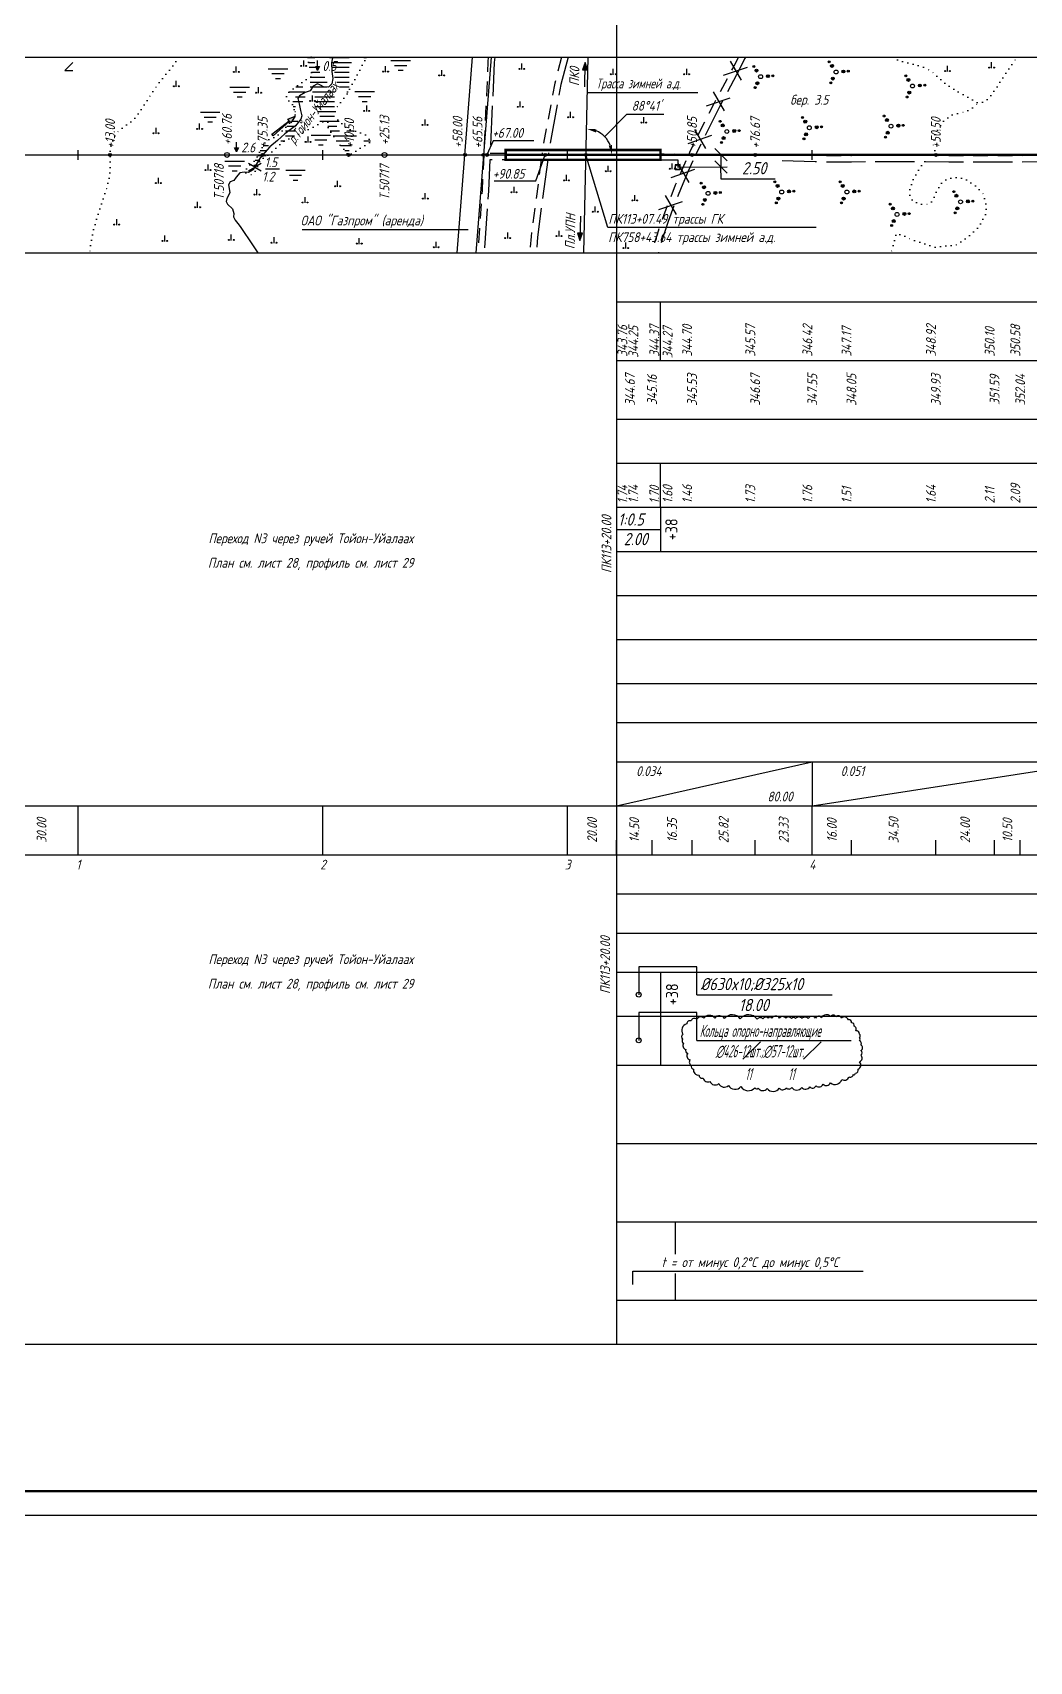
# Model space of a CAD drawing. Extents: x 0 to 1709, y -39 to 624.
# Drawn here: x 663.1 to 866.8, y 0 to 332.8 of the extents above; entities that cross this region are included whole.
import ezdxf
from ezdxf import colors
from ezdxf.entities.mleader import LeaderData, LeaderLine
from ezdxf.enums import TextEntityAlignment as Align
from ezdxf.math import Vec2, Vec3

# ---------------------------------------------------------------- set-up
doc = ezdxf.new("R2010")
doc.units = 0
for name, pattern in [('IZ_HIDDEN', [3, 2, -1]), ('ИИDash_30_20', [5, 3, -2]), ('ИИDash_80_20', [10, 8, -2]), ('ИИDot', [1, 0, -1])]:
    doc.linetypes.add(name, pattern=pattern)
for name, color, linetype in [('Изм 2', 6, 'Continuous'), ('Изм.5', 6, 'Continuous'), ('Отметки красные', 7, 'Continuous'), ('Подвал', 7, 'Continuous'), ('ТХ-Л', 140, 'Continuous')]:
    doc.layers.add(name, color=color, linetype=linetype)
for name, color, linetype, lineweight in [('ИИ_КОНТУР_025', 7, 'ИИDot', 25), ('ИИ_ОФОРМЛЕНИЕ_025', 7, 'Continuous', 25), ('ИИ_ПРОФИЛЬ_025', 7, 'Continuous', 25)]:
    doc.layers.add(name, color=color, linetype=linetype, lineweight=lineweight)
doc.styles.add('VNIPISIMPLEXCUR', font='simplex.shx', dxfattribs={"width": 0.8, "oblique": 15})
doc.linetypes.add('ИИ05485', pattern='A,19.47,-0.53,[37,3dservice.shx,S=1.5,R=0,X=0,Y=0],-0.53,19.47', length=40)
doc.dimstyles.new('ИИ-1000-м-dm$0', dxfattribs={"dimtxt": 2.5, "dimasz": 2.5, "dimexe": 1.25, "dimexo": 0, "dimgap": 1, "dimtad": 1, "dimtoh": 1, "dimzin": 1, "dimdsep": 46, "dimtxsty": 'VNIPISIMPLEXCUR', "dimblk": 'OBLIQUE', "dimcen": 2.5, "dimaunit": 1, "dimazin": 0, "dimtfac": 1, "dimtmove": 1, "dimatfit": 2, "dimfxl": 1, "dimarcsym": 0})
doc.dimstyles.new('ИИ-1000-м-dm$2', dxfattribs={"dimtxt": 2.5, "dimasz": 2.5, "dimexe": 1.25, "dimexo": 0, "dimgap": 1, "dimtad": 2, "dimtoh": 1, "dimzin": 1, "dimdsep": 46, "dimtxsty": 'VNIPISIMPLEXCUR', "dimcen": 2.5, "dimaunit": 1, "dimazin": 0, "dimtfac": 1, "dimtmove": 1, "dimatfit": 2, "dimfxl": 1, "dimarcsym": 0})
pattern_1 = [(0, (0, 0), (0, 698.5), [508, -190.5]), (90, (0, 0), (-698.5, 4e-14), [508, -190.5])]

# ---------------------------------------------------------------- blocks, each defined once
blk = doc.blocks.new('ИИ05407')
at = {"linetype": 'Continuous', "lineweight": 25}
h = blk.add_hatch(color=0, dxfattribs=at)
edge = h.paths.add_edge_path()
edge.add_arc((-0.5, 0.1), 0.1, 0, 360)
h = blk.add_hatch(color=0, dxfattribs=at)
edge = h.paths.add_edge_path()
edge.add_arc((0.5, 0.1), 0.1, 0, 360)
at = {"color": 0, "linetype": 'Continuous', "lineweight": 25}
blk.add_lwpolyline([(0, 0), (0, 1.2)], dxfattribs=at)
for centre in [(-0.5, 0.1), (0.5, 0.1)]:
    blk.add_circle(centre, 0.1, dxfattribs=at)
blk = doc.blocks.new('ИИ053952')
at = {"linetype": 'Continuous', "lineweight": 25}
h = blk.add_hatch(color=0, dxfattribs=at)
edge = h.paths.add_edge_path()
edge.add_arc((-1.31, 2.13), 0.2, 0, 360)
h = blk.add_hatch(color=0, dxfattribs=at)
edge = h.paths.add_edge_path()
edge.add_arc((-0.79, 1.28), 0.3, 0, 360)
h = blk.add_hatch(color=0, dxfattribs=at)
edge = h.paths.add_edge_path()
edge.add_arc((1.5, 0.04), 0.3, 0, 360)
h = blk.add_hatch(color=0, dxfattribs=at)
edge = h.paths.add_edge_path()
edge.add_arc((2.5, 0.07), 0.2, 0, 360)
h = blk.add_hatch(color=0, dxfattribs=at)
edge = h.paths.add_edge_path()
edge.add_arc((-1.19, -2.2), 0.2, 0, 360)
h = blk.add_hatch(color=0, dxfattribs=at)
edge = h.paths.add_edge_path()
edge.add_arc((-0.71, -1.32), 0.3, 0, 360)
at = {"color": 0, "linetype": 'Continuous', "lineweight": 25}
for centre, radius in [((-1.31, 2.13), 0.2), ((-0.79, 1.28), 0.3), ((0, 0), 0.4), ((1.5, 0.04), 0.3), ((2.5, 0.07), 0.2), ((-1.19, -2.2), 0.2), ((-0.71, -1.32), 0.3)]:
    blk.add_circle(centre, radius, dxfattribs=at)
blk = doc.blocks.new('ИИ05382')
at = {"color": 0, "linetype": 'Continuous', "lineweight": 25}
blk.add_lwpolyline([(1.6, 1.6), (0, 0), (1.6, 0)], dxfattribs=at)
blk = doc.blocks.new('ИИ0523811')
at = {"linetype": 'Continuous', "lineweight": 25}
blk.add_hatch(color=0, dxfattribs=at).paths.add_polyline_path([(6, -0.25), (1.5, -0.0625), (1.5, -0.5), (0, 0), (1.5, 0.5), (1.5, 0.0625), (6, 0.25)])
at = {"color": 0, "linetype": 'Continuous', "lineweight": 25}
blk.add_lwpolyline([(6, -0.25), (1.5, -0.0625), (1.5, -0.5), (0, 0), (1.5, 0.5), (1.5, 0.0625), (6, 0.25)], close=True, dxfattribs=at)
blk = doc.blocks.new('ИИ15009')
at = {"linetype": 'Continuous', "lineweight": 25}
blk.add_hatch(color=0, dxfattribs=at).paths.add_polyline_path([(0, 0), (1.5, -0.5), (1.5, 0.5)])
at = {"color": 0, "linetype": 'Continuous', "lineweight": 25}
blk.add_lwpolyline([(0, 0), (1.5, -0.5), (1.5, 0.5)], close=True, dxfattribs=at)
blk.add_lwpolyline([(5, 0), (0, 0)], dxfattribs=at)
blk = doc.blocks.new('ИИ052382')
at = {"color": 0, "linetype": 'Continuous', "lineweight": 25}
blk.add_lwpolyline([(1.3, 0.75), (0, 0), (1.3, -0.75)], dxfattribs=at)
at = {"color": 0, "linetype": 'Continuous', "style": 'VNIPISIMPLEXCUR', "oblique": 15, "width": 0.8}
for tag, p in [('WIDTH', (2, 0.7)), ('DEPTH', (2, -2.7))]:
    blk.add_attdef(tag, p, '', height=2, dxfattribs=at)
blk = doc.blocks.new('ИИ05468')
at = {"color": 0, "linetype": 'Continuous', "lineweight": 25}
for points in [[(-2, 1), (2, 1)], [(-1.25, 0), (1.25, 0)], [(-0.5, -1), (0.5, -1)]]:
    blk.add_lwpolyline(points, dxfattribs=at)
blk = doc.blocks.new('ИИ05466')
at = {"linetype": 'Continuous', "lineweight": 25}
blk.add_hatch(color=0, dxfattribs=at).paths.add_polyline_path([(0, 0), (-0.4, 0.8), (0.4, 0.8)])
at = {"color": 0, "linetype": 'Continuous', "lineweight": 25}
for points in [[(0, 0), (-0.4, 0.8), (0.4, 0.8), (0, 0)], [(0, 0), (0, 2)]]:
    blk.add_lwpolyline(points, dxfattribs=at)
at = {"color": 0, "linetype": 'Continuous', "style": 'VNIPISIMPLEXCUR', "oblique": 15, "width": 0.8}
blk.add_attdef('DEPTH', (1, 0), '', height=2, dxfattribs=at)
blk = doc.blocks.new('ИИ15002')
at = {"linetype": 'Continuous', "lineweight": 25}
h = blk.add_hatch(color=0, dxfattribs=at)
edge = h.paths.add_edge_path()
edge.add_arc((0, 0), 0.3, 0, 360)
at = {"color": 0, "linetype": 'Continuous', "lineweight": 25}
blk.add_circle((0, 0), 0.3, dxfattribs=at)
at = {"color": 0, "linetype": 'Continuous', "style": 'VNIPISIMPLEXCUR', "oblique": 15, "width": 0.8}
blk.add_attdef('STATIONING', (1, 1.3), '', height=2, rotation=90, dxfattribs=at)
at = {"color": 7, "linetype": 'Continuous', "style": 'VNIPISIMPLEXCUR', "oblique": 15, "width": 0.8}
blk.add_attdef('HEIGHT', text='', height=2, dxfattribs=at).set_placement((0, -1.3), align=Align.TOP_CENTER)
blk = doc.blocks.new('ИИ150022')
at = {"linetype": 'Continuous', "lineweight": 25}
h = blk.add_hatch(color=0, dxfattribs=at)
edge = h.paths.add_edge_path()
edge.add_arc((0, 0), 0.3, 0, 360)
at = {"color": 0, "linetype": 'Continuous', "lineweight": 25}
blk.add_circle((0, 0), 0.3, dxfattribs=at)
at = {"color": 0, "linetype": 'Continuous', "style": 'VNIPISIMPLEXCUR', "oblique": 15, "width": 0.8}
for tag, p in [('STATIONING1', (1, 4.7)), ('STATIONING2', (1, 1.3))]:
    blk.add_attdef(tag, p, '', height=2, dxfattribs=at)
at = {"color": 7, "linetype": 'Continuous', "style": 'VNIPISIMPLEXCUR', "oblique": 15, "width": 0.8}
blk.add_attdef('HEIGHT', text='', height=2, dxfattribs=at).set_placement((0, -1.3), align=Align.TOP_CENTER)
blk = doc.blocks.new('ИИ03А2Х4')
at = {"color": 0, "linetype": 'Continuous', "lineweight": 25}
blk.add_lwpolyline([(0, 0), (0, 594), (1682, 594), (1682, 0)], close=True, dxfattribs=at)
at = {"color": 0, "linetype": 'Continuous', "lineweight": 50}
blk.add_lwpolyline([(20, 5), (20, 589), (1677, 589), (1677, 5)], close=True, dxfattribs=at)
at = {"color": 0, "linetype": 'Continuous', "style": 'VNIPISIMPLEXCUR', "oblique": 15, "width": 0.8, "flags": 8}
blk.add_attdef('FORMAT', text='', height=2.5, dxfattribs=at).set_placement((1677, 1.25), align=Align.RIGHT)
blk = doc.blocks.new('*D28')
at = {"layer": 'Defpoints', "color": 0, "transparency": 16777216}
for p in [(776.65, 327.81), (778.93, 312.4), (122.44, 307.81), (1072.44, 307.81), (775.73, 287.81)]:
    blk.add_point(p, dxfattribs=at)
at = {"layer": 'ИИ_ПРОФИЛЬ_025', "color": 0, "lineweight": -2, "transparency": 16777216}
for p, q in [((780.01, 311.54), (784.53, 316.17)), ((784.53, 316.17), (792.1, 316.17))]:
    blk.add_line(p, q, dxfattribs=at)
blk.add_arc((776.19, 307.81), 5.34, 21.5746, 67.1139, dxfattribs=at)
at = {"layer": 'ИИ_ПРОФИЛЬ_025', "color": 0, "transparency": 16777216}
for points in [[(778.2, 312.41), (778.34, 313.06), (776.31, 313.15)], [(781.48, 309.84), (780.83, 309.71), (781.53, 307.81)]]:
    blk.add_solid(points, dxfattribs=at)
at = {"layer": 'ИИ_ПРОФИЛЬ_025', "color": 0, "transparency": 16777216, "insert": (788.56, 317.86), "char_height": 2, "attachment_point": 5, "style": 'VNIPISIMPLEXCUR'}
blk.add_mtext("88°41'", dxfattribs=at)
blk = doc.blocks.new('_Oblique')
at = {"color": 0, "linetype": 'ByBlock', "lineweight": -2}
blk.add_line((-0.5, -0.5), (0.5, 0.5), dxfattribs=at)
blk = doc.blocks.new('*D41')
at = {"layer": 'Defpoints', "color": 0, "transparency": 16777216}
for p in [(790.44, 307.81), (794.94, 305.32), (803.78, 305.35)]:
    blk.add_point(p, dxfattribs=at)
at = {"layer": 'ТХ-Л', "color": 0, "lineweight": -2, "transparency": 16777216}
for p, q in [((790.44, 307.81), (805.02, 307.85)), ((803.77, 307.85), (803.78, 305.35)), ((794.94, 305.32), (805.03, 305.35)), ((803.79, 302.85), (803.78, 305.35)), ((814.83, 302.85), (803.79, 302.85))]:
    blk.add_line(p, q, dxfattribs=at)
at = {"layer": 'ТХ-Л', "color": 0, "lineweight": -2, "transparency": 16777216, "xscale": 2.5, "yscale": 2.5, "zscale": 2.5}
for p, rotation in [((803.77, 307.85), 90.15922456629451), ((803.78, 305.35), 270.1592245662945)]:
    blk.add_blockref('_Oblique', p, dxfattribs=dict(at, rotation=rotation))
at = {"layer": 'ТХ-Л', "color": 0, "transparency": 16777216, "insert": (810.56, 305.1), "char_height": 2.5, "attachment_point": 5, "style": 'VNIPISIMPLEXCUR'}
blk.add_mtext('2.50', dxfattribs=at)

msp = doc.modelspace()

# ---------------------------------------------------------------- hatches: boundary and pattern name
h = msp.add_hatch()
h.set_pattern_fill('ИИ_БОЛОТО', color=256, pattern_type=2)
h.set_pattern_definition([(0, (-112.21, -78.301), (0, 17), [5, -1.5, 2, -2.5, 2, -4]), (0, (-111.71, -77.301), (0, 17), [4, -1.5, 2.5, -2, 2.5, -4.5]), (0, (-111.21, -76.301), (0, 17), [4, -1.5, 2, -3, 2, -4.5]), (0, (-111.21, -75.301), (0, 17), [4, -1.5, 2, -2.5, 2, -5]), (0, (-111.71, -74.301), (0, 17), [4, -1.5, 1.5, -3.5, 2, -4.5]), (0, (-112.21, -73.301), (0, 17), [4, -1.5, 1.5, -4, 2, -4]), (0, (-112.21, -72.301), (0, 17), [4, -2, 1.5, -5, 2, -2.5]), (0, (-112.21, -71.301), (0, 17), [4, -2.5, 1.5, -5, 2, -2]), (0, (-112.71, -70.301), (0, 17), [4.5, -2.5, 2, -2.5, 4, -1.5]), (0, (-113.21, -69.301), (0, 17), [3.5, -2.5, 2, -2.5, 5, -1.5]), (0, (-113.21, -68.301), (0, 17), [3.5, -2, 2.5, -2.5, 4.5, -2]), (0, (-113.71, -67.301), (0, 17), [3.5, -2, 3, -2.5, 4.5, -1.5]), (0, (-113.71, -66.301), (0, 17), [2.5, -3, 3, -3, 3.5, -2]), (0, (-113.71, -65.301), (0, 17), [2, -3, 3.5, -3, 2.5, -3]), (0, (-113.71, -64.301), (0, 17), [1.5, -3.5, 4, -3, 2, -3]), (0, (-113.71, -63.301), (0, 17), [1.5, -3, 4, -3, 2, -3.5]), (0, (-113.71, -62.301), (0, 17), [2, -3, 5, -2.5, 2, -2.5])])
h.paths.add_polyline_path([(719.1285, 327.81), (720.3257, 323.9877), (718.3923, 322.8463), (715.1737, 320.4253), (714.877, 319.4215), (716.2007, 318.2055), (716.6383, 316.9227), (716.8477, 315.6159), (715.3097, 313.9474), (712.8929, 311.5325), (710.8824, 310.7407), (709.766, 308.9731), (708.6884, 306.81), (707.0772, 305.4374), (706.4162, 304.279), (707.7974, 303.7947), (708.869, 304.7618), (709.537, 306.7187), (711.2704, 307.81), (714.1577, 310.4609), (716.4044, 311.6005), (720.5521, 313.569), (722.4532, 314.536), (723.4256, 314.5414), (723.4208, 313.5341), (724.8721, 311.1504), (727.6951, 307.7139), (732.3029, 310.5621), (731.0135, 312.0001), (727.3073, 313.2151), (724.5126, 315.8875), (725.4259, 317.6791), (727.3618, 320.3041), (729.3323, 323.931), (731.3754, 327.81)])
at = {"layer": 'ТХ-Л', "ltscale": 100}
h = msp.add_hatch(dxfattribs=at)
h.set_pattern_fill('ANGLE', color=256, scale=100)
h.set_pattern_definition(pattern_1)
h.paths.add_polyline_path([(787.4695, 136.2295, 1), (786.4695, 136.2295, 1)])
h = msp.add_hatch(dxfattribs=at)
h.set_pattern_fill('ANGLE', color=256, scale=100)
h.set_pattern_definition(pattern_1)
h.paths.add_polyline_path([(787.4695, 126.9002, 1), (786.4695, 126.9002, 1)])

# ---------------------------------------------------------------- linework, layer by layer
at = {"layer": 'Изм 2', "ltscale": 100}
for points in [[(808.2641, 123.0799), (811.8805, 126.6257)], [(820.6435, 123.0799), (824.2599, 126.6257)]]:
    msp.add_lwpolyline(points, dxfattribs=at)
at = {"layer": 'Изм.5', "ltscale": 100}
msp.add_lwpolyline([(811.1902, 131.2024, 0.52056705), (807.7235, 131.2678, 0.52056705), (804.5185, 131.3332, 0.52056705), (802.4909, 131.464, 0.52056705), (800.267, 131.3986, 0.52056705), (798.828, 131.2024, 0.52056705), (797.6507, 130.8755, 0.52056705), (796.8003, 130.287, 0.52056705), (796.0155, 128.1292, 0.52056705), (795.95, 127.1484, 0.52056705), (796.1463, 126.2983, 0.52056705), (796.6041, 125.0559, 0.52056705), (796.9966, 124.2713, 0.52056705), (797.4544, 122.8981, 0.52056705), (797.7815, 121.7865, 0.52056705), (798.1739, 121.0018, 0.52056705), (799.2859, 119.8248, 0.52056705), (800.1362, 119.1709, 0.52056705), (801.5097, 118.517, 0.52056705), (803.3412, 118.0593, 0.52056705), (805.3034, 117.667, 0.52056705), (807.8543, 117.4708, 0.52056705), (810.6669, 117.2093, 0.52056705), (811.3864, 117.1439, 0.52056705), (813.2178, 117.0785, 0.52056705), (815.7033, 117.1439, 0.52056705), (817.1423, 117.2093, 0.52056705), (818.2542, 117.2747, 0.52056705), (820.2819, 117.2747, 0.52056705), (821.9171, 117.4054, 0.52056705), (823.2253, 117.6016, 0.52056705), (824.6643, 117.9286, 0.52056705), (826.1686, 118.1901, 0.52056705), (828.4579, 118.9094, 0.52056705), (829.8969, 119.4325, 0.52056705), (830.8126, 119.8902, 0.52056705), (831.2705, 120.2172, 0.52056705), (831.7938, 121.0018, 0.52056705), (832.1208, 122.5058, 0.52056705), (832.3824, 123.8789, 0.52056705), (832.3824, 124.7944, 0.52056705), (832.3824, 125.9714, 0.52056705), (832.0554, 126.8214, 0.52056705), (832.0554, 127.4753, 0.52056705), (832.0554, 128.1946, 0.52056705), (831.3359, 128.8485, 0.52056705), (831.0089, 129.7639, 0.52056705), (830.4856, 130.4832, 0.52056705), (829.8315, 131.0717, 0.52056705), (828.3925, 131.464, 0.52056705), (827.2806, 131.7256, 0.52056705), (826.1686, 131.7909, 0.52056705), (824.3372, 131.5294, 0.52056705), (823.0945, 131.464, 0.52056705), (821.5901, 131.3332, 0.52056705), (820.3473, 131.3332, 0.52056705), (819.0391, 131.3332, 0.52056705), (818.1888, 131.3332, 0.52056705), (817.0115, 131.3986, 0.52056705), (815.7687, 131.464, 0.52056705), (814.1989, 131.464, 0.52056705), (813.414, 131.464, 0.52056705), (812.3675, 131.2678, 0.52056705)], format="xyb", close=True, dxfattribs=at)
at = {"layer": 'ИИ_КОНТУР_025', "linetype": 'ИИDot', "flags": 128}
msp.add_lwpolyline([(719.1285, 327.81), (720.3257, 323.9877), (718.3923, 322.8463), (715.1737, 320.4253), (714.877, 319.4215), (716.2007, 318.2055), (716.6383, 316.9227), (716.8477, 315.6159), (715.3097, 313.9474), (712.8929, 311.5325), (710.8824, 310.7407), (709.766, 308.9731), (708.6884, 306.81), (707.0772, 305.4374), (706.4162, 304.279), (707.7974, 303.7947), (708.869, 304.7618), (709.537, 306.7187), (711.2704, 307.81), (714.1577, 310.4609), (716.4044, 311.6005), (720.5521, 313.569), (722.4532, 314.536), (723.4256, 314.5414), (723.4208, 313.5341), (724.8721, 311.1504), (727.6951, 307.7139), (732.3029, 310.5621), (731.0135, 312.0001), (727.3073, 313.2151), (724.5126, 315.8875), (725.4259, 317.6791), (727.3618, 320.3041), (729.3323, 323.931), (731.3754, 327.81)], close=True, dxfattribs=at)
at = {"layer": 'ИИ_ПРОФИЛЬ_025', "flags": 128}
for points in [[(122.4412, 327.81), (1122.4412, 327.81)], [(724.4762, 327.81), (724.4017, 327.6687), (724.166, 326.6441), (724.2225, 324.8912), (724.4586, 323.4153), (724.2479, 322.3099), (723.5516, 321.6294), (722.5645, 321.7439), (721.9033, 322.0922), (721.32, 322.3319), (720.4135, 321.8296), (719.8451, 320.8789), (718.7827, 320.5939), (717.631, 319.8829), (717.312, 319.3414), (717.597, 318.279), (717.8749, 316.8824), (718.1196, 315.8075), (717.9439, 315.0892), (716.8463, 313.7753), (714.6728, 312.1377), (713.132, 310.7652), (711.5666, 309.4612), (709.5804, 307.2302), (708.608, 305.5125), (708.1914, 304.7859), (707.2305, 304.2446), (706.4161, 304.302), (705.4373, 304.1757), (704.6698, 303.296), (704.2268, 302.5834), (703.4721, 302.3052), (703.1517, 301.6969), (703.3864, 300.1542), (703.0492, 299.3858), (702.7844, 298.8833), (702.638, 298.2846), (702.9079, 297.7708), (703.9699, 296.7721), (704.2438, 295.8169), (704.1363, 295.164), (704.4702, 294.5151), (705.0561, 293.7672), (705.4986, 293.1962), (708.1689, 289.2217), (709.1163, 287.81)], [(775.7301, 287.81), (776.6459, 327.81)], [(776.4801, 320.567), (799.0559, 320.567)], [(765.5067, 310.6951), (757.2361, 310.6951), (755.9412, 307.81)], [(278.4412, 307.81), (759.7704, 307.81)], [(672.4412, 306.81), (672.4412, 308.81)], [(722.4412, 306.81), (722.4412, 308.81)], [(757.4055, 302.5135), (765.9255, 302.5135), (767.8662, 307.81)], [(772.4412, 306.81), (772.4412, 308.81)], [(823.205, 292.9523), (780.6453, 292.9523), (776.1886, 307.8361)], [(791.4412, 307.81), (1057.4412, 307.81)], [(822.4412, 306.81), (822.4412, 308.81)], [(710.7244, 304.9637), (713.5768, 304.9637)], [(718.1579, 292.5732), (752.1293, 292.5732)], [(122.4412, 287.821), (1122.4412, 287.821)], [(122.4412, 287.81), (1122.4412, 287.81)], [(782.4412, 277.81), (1122.4412, 277.81)], [(782.4412, 265.81), (1122.4412, 265.81)], [(782.4412, 253.81), (1122.4412, 253.81)], [(782.4412, 244.81), (1122.4412, 244.81)], [(782.4412, 235.81), (1122.4412, 235.81)], [(782.4412, 226.81), (1122.4412, 226.81)], [(782.4412, 217.81), (1122.4412, 217.81)], [(782.4412, 208.81), (1122.4412, 208.81)], [(782.4412, 199.81), (1122.4412, 199.81)], [(782.4412, 191.81), (1122.4412, 191.81)], [(782.4412, 183.81), (1122.4412, 183.81)], [(122.4412, 174.81), (1122.4412, 174.81)], [(672.4412, 164.81), (672.4412, 174.81)], [(722.4412, 164.81), (722.4412, 174.81)], [(772.4412, 164.81), (772.4412, 174.81)], [(822.4412, 164.81), (822.4412, 174.81)], [(782.4412, 164.81), (782.4412, 167.81)], [(789.6912, 164.81), (789.6912, 167.81)], [(797.8662, 164.81), (797.8662, 167.81)], [(810.7762, 164.81), (810.7762, 167.81)], [(830.4412, 164.81), (830.4412, 167.81)], [(847.6912, 164.81), (847.6912, 167.81)], [(859.6912, 164.81), (859.6912, 167.81)], [(864.9412, 164.81), (864.9412, 167.81)], [(122.4412, 164.81), (1122.4412, 164.81)], [(782.4412, 156.81), (1122.4412, 156.81)], [(782.4412, 148.81), (1122.4412, 148.81)], [(782.4412, 140.81), (1122.4412, 140.81)], [(782.4412, 131.81), (1122.4412, 131.81)], [(782.4412, 121.81), (782.4412, 64.81)], [(782.4412, 121.81), (1122.4412, 121.81)], [(782.4412, 105.81), (1122.4412, 105.81)], [(782.4412, 89.81), (1122.4412, 89.81)], [(794.3996, 89.81), (794.3996, 83.2378)], [(785.7597, 76.9907), (785.7597, 79.7608), (832.8681, 79.7608)], [(794.3996, 79.2378), (794.3996, 73.81)], [(782.4412, 73.81), (1122.4412, 73.81)], [(122.4412, 64.81), (1122.4412, 64.81)], [(122.4412, 34.81), (1122.4412, 34.81)]]:
    msp.add_lwpolyline(points, dxfattribs=at)
at = {"layer": 'ИИ_ПРОФИЛЬ_025', "linetype": 'ИИDot', "flags": 128}
for points in [[(692.9829, 327.81), (692.3064, 326.7802), (691.5261, 325.7261), (689.352, 323.0861), (688.2524, 321.6166), (687.0436, 319.7842), (684.9475, 316.5261), (684.3391, 315.7127), (683.7294, 315.0377), (683.1186, 314.501), (681.4272, 313.3123), (680.7346, 312.7511), (680.5238, 312.5469), (680.1184, 312.0186), (679.7348, 311.3305), (679.3728, 310.4826), (679.0458, 309.4967), (679.0083, 309.1899), (678.9931, 308.772), (678.9779, 308.3221), (678.9723, 307.844), (678.9627, 307.164), (678.9424, 306.3833), (678.9282, 305.5881), (678.9499, 305.0489), (678.9289, 304.4667), (678.8649, 303.8416), (678.7581, 303.1734), (678.6085, 302.4623), (678.1807, 300.9111), (675.9393, 293.9035), (675.5174, 292.3256), (675.1626, 290.6586), (674.8749, 288.9025), (674.7441, 287.81)], [(838.9211, 327.81), (839.1588, 327.6106), (839.7163, 327.2939), (840.3888, 327.0318), (844.8261, 325.8671), (845.305, 325.6903), (845.7712, 325.4785), (846.2247, 325.2317), (846.6655, 324.9499), (847.0935, 324.6331), (847.5089, 324.2812), (848.3269, 323.4901), (849.2708, 322.6823), (850.3661, 321.8756), (851.6127, 321.0698), (855.6235, 318.7781), (856.038, 318.5741), (856.4525, 318.4881), (856.9036, 318.5151), (857.3913, 318.6551), (857.6489, 318.7675), (857.9357, 318.9516), (858.2718, 319.2508), (858.6573, 319.665), (859.0922, 320.1942), (860.1101, 321.5979), (862.5422, 325.3451), (863.5647, 326.8067), (864.3636, 327.81)], [(847.7918, 307.6556), (847.1993, 309.863), (847.4961, 312.0583), (849.4184, 314.9459), (851.1434, 316.0446), (853.1728, 316.5242), (854.7959, 317.103), (856.4525, 318.4881)], [(845.4206, 306.4905), (844.4781, 305.3209), (843.0891, 302.8527), (842.3409, 300.7579), (842.4168, 299.3846), (842.9579, 298.3885), (844.5608, 297.7218), (845.897, 297.7291), (846.9992, 298.304), (847.8536, 300.4317), (849.0923, 302.4458), (850.4398, 302.9804), (851.8163, 303.233), (853.6025, 302.9143), (856.0651, 301.3504), (857.3343, 299.8817), (857.8932, 298.0762), (857.9869, 295.8936), (856.3779, 293.0078), (853.8688, 290.774), (851.7996, 289.3752), (849.863, 289.2398), (847.5712, 288.936), (844.7093, 289.9103), (842.2645, 290.6649), (841.0496, 291.3938), (839.6242, 291.7652), (838.5621, 287.81)]]:
    msp.add_lwpolyline(points, dxfattribs=at)
at = {"layer": 'ИИ_ПРОФИЛЬ_025', "linetype": 'ИИ05485', "flags": 128}
for points in [[(749.8657, 287.81), (752.9887, 327.81)], [(756.7842, 327.81), (753.6578, 287.81)]]:
    msp.add_lwpolyline(points, dxfattribs=at)
at = {"layer": 'ИИ_ПРОФИЛЬ_025', "linetype": 'ИИDash_30_20', "flags": 128}
for points in [[(756.2326, 327.81), (756.1544, 326.8002), (754.9501, 300.5455), (754.073, 287.81)], [(771.1878, 327.81), (769.8076, 322.477), (767.4529, 309.8488), (767.2238, 308.12)], [(807.3274, 327.81), (806.3871, 325.9477), (802.3086, 318.2302), (798.8963, 311.4747), (797.3787, 308.3184), (797.2028, 307.9286)], [(767.0514, 306.8193), (764.9761, 291.1595), (764.7324, 287.81)], [(796.618, 306.6328), (795.8951, 305.0309), (794.4463, 301.6142), (793.0318, 298.0673), (791.7522, 294.6333), (790.7091, 291.5583), (790.2746, 290.1495), (789.8997, 288.8314), (789.6375, 287.81)], [(797.2028, 307.9286), (793.7721, 307.9538), (791.4412, 307.9754)], [(1033.2188, 307.0722), (1017.4458, 307.1247), (1005.548, 307.2996), (987.0782, 307.3386), (972.6839, 307.513), (952.8316, 307.5716), (942.7412, 307.6879), (927.5604, 307.5908), (916.4063, 306.4367), (909.9483, 306.4061), (901.0411, 306.8919), (891.5764, 307.6527), (884.2003, 307.7157), (874.6276, 307.8042), (864.2538, 307.636), (850.3248, 307.6362), (837.6924, 307.7329), (830.4786, 307.6499), (824.5422, 307.6511), (823.8861, 307.6706), (810.7739, 307.8355), (801.2462, 307.8989), (798.6287, 307.9181)]]:
    msp.add_lwpolyline(points, dxfattribs=at)
at = {"layer": 'ИИ_ПРОФИЛЬ_025', "linetype": 'ИИDash_80_20', "flags": 128}
for points in [[(757.5365, 327.81), (757.4521, 326.7202), (756.597, 308.08)], [(772.5306, 327.81), (771.0774, 322.1947), (768.7372, 309.6441), (768.5358, 308.125)], [(808.7628, 327.81), (808.6041, 327.4543), (807.5421, 325.351), (803.4636, 317.6334), (800.0624, 310.8999), (798.6287, 307.9181)], [(756.5374, 306.7797), (756.248, 300.471), (755.376, 287.81)], [(767.0514, 306.8193), (756.5374, 306.7797)], [(759.7704, 308.0919), (756.597, 308.08)], [(768.3635, 306.8243), (766.2699, 291.0268), (766.0358, 287.81)], [(798.0396, 306.6224), (797.0862, 304.5097), (795.6486, 301.1196), (794.2448, 297.5995), (792.9771, 294.1975), (791.946, 291.1579), (791.5211, 289.78), (791.1547, 288.4919), (790.9797, 287.81)], [(1033.2144, 305.7722), (1017.4341, 305.8247), (1005.5371, 305.9996), (987.0689, 306.0386), (972.6741, 306.213), (952.8222, 306.2716), (942.7379, 306.3878), (927.6316, 306.2912), (916.4764, 305.137), (909.9159, 305.1059), (900.9537, 305.5947), (891.5187, 306.3531), (884.1892, 306.4157), (874.6322, 306.5041), (864.2643, 306.336), (850.3198, 306.3362), (837.6949, 306.4329), (830.486, 306.3499), (824.5227, 306.3511), (823.0251, 306.3958), (816.2538, 306.5978)]]:
    msp.add_lwpolyline(points, dxfattribs=at)
at = {"layer": 'ИИ_ПРОФИЛЬ_025'}
for centre in [(702.8212, 307.81), (735.0062, 307.81)]:
    msp.add_circle(centre, 0.5, dxfattribs=at)
at = {"layer": 'Подвал'}
for p, q in [((791.4412, 235.81), (791.4412, 226.81)), ((782.4412, 183.81), (782.4412, 174.81)), ((782.4412, 174.81), (822.4412, 183.81)), ((822.4412, 183.81), (822.4412, 174.81)), ((822.4412, 183.81), (822.4412, 174.81)), ((822.4412, 174.81), (880.4612, 183.81))]:
    msp.add_line(p, q, dxfattribs=at)
at = {"layer": 'ТХ-Л'}
msp.add_line((791.4412, 235.81), (791.4412, 226.81), dxfattribs=at)
at = {"layer": 'ТХ-Л', "ltscale": 100}
for points in [[(782.4412, 337.81), (782.4412, 121.81)], [(805.6514, 326.9698), (807.8889, 323.0721)], [(809.1035, 325.6918), (804.245, 324.0305)], [(802.1612, 320.7093), (804.3987, 316.8117)], [(805.6133, 319.4314), (800.7548, 317.7701)], [(798.3802, 313.033), (800.6177, 309.1354)], [(801.8323, 311.7551), (796.9738, 310.0938)], [(798.393, 304.8126), (793.5345, 303.1513)], [(794.9409, 306.0905), (797.1784, 302.1928)], [(795.8472, 298.2416), (790.9887, 296.5803)], [(792.3951, 299.5195), (794.6326, 295.6218)], [(798.8605, 136.2295), (798.8605, 141.9191), (786.9695, 141.9191), (786.9695, 136.2295)], [(798.8605, 126.9002), (798.8605, 132.5898), (786.9695, 132.5898), (786.9695, 126.9002)]]:
    msp.add_lwpolyline(points, dxfattribs=at)
at = {"layer": 'ТХ-Л', "const_width": 0.5}
for points in [[(759.7704, 306.81), (759.7704, 308.81), (791.4412, 308.81), (791.4412, 306.81), (759.7704, 306.81)], [(791.4412, 307.81), (1057.4412, 307.81)]]:
    msp.add_lwpolyline(points, dxfattribs=at)
at = {"layer": 'ТХ-Л', "linetype": 'IZ_HIDDEN', "const_width": 0.5}
msp.add_lwpolyline([(759.7704, 307.8104), (791.2704, 307.81)], dxfattribs=at)
at = {"layer": 'ТХ-Л'}
for points in [[(790.437, 306.81), (794.9412, 306.8219)], [(794.9412, 306.8219), (794.9412, 305.3219)], [(795.4426, 304.8233), (795.4398, 305.8233), (794.4398, 305.8205), (794.4426, 304.8205), (795.4426, 304.8233)], [(791.4412, 265.81), (791.4412, 277.81)], [(791.4412, 235.81), (791.4412, 244.81)], [(782.4412, 231.3089), (791.4412, 231.3089)], [(791.4412, 140.81), (791.4412, 121.81)], [(798.8605, 136.2295), (826.4813, 136.2295)], [(798.8605, 126.9002), (830.3906, 126.9002)]]:
    msp.add_lwpolyline(points, dxfattribs=at)
msp.add_circle((794.9412, 305.3219), 0.5, dxfattribs=at)
at = {"layer": 'ТХ-Л', "ltscale": 100}
for centre in [(786.9695, 136.2295), (786.9695, 126.9002)]:
    msp.add_circle(centre, 0.5, dxfattribs=at)

# ---------------------------------------------------------------- block references
for p in [(738.3316, 326.0964), (713.2627, 324.4344), (705.402, 320.6682), (730.985, 319.744), (699.3834, 315.5479), (722.0049, 310.8632), (704.3985, 305.5699), (716.8342, 303.6667)]:
    msp.add_blockref('ИИ05468', p)
at = {"layer": 'ИИ_ОФОРМЛЕНИЕ_025'}
msp.add_blockref('ИИ03А2Х4', (27.4412, 29.81), dxfattribs=at)
at = {"layer": 'ИИ_ПРОФИЛЬ_025'}
for name, p, rotation in [('ИИ05382', (669.6975, 325.0836), 359.9999260363045), ('ИИ05407', (718.5107, 325.8966), 359.9999260363045), ('ИИ05407', (763.0749, 325.2847), 359.9999260363045), ('ИИ15009', (776.0393, 326.7036), 268.73323724), ('ИИ053952', (811.8808, 323.8033), 242.2202038140823), ('ИИ053952', (827.3065, 324.7609), 242.2202038140823), ('ИИ05407', (859.0867, 325.5552), 359.9999260363045), ('ИИ05407', (692.4618, 321.7428), 359.9999260363045), ('ИИ05407', (704.7261, 324.6809), 359.9999260363045), ('ИИ05407', (735.2292, 324.7518), 359.9999260363045), ('ИИ05407', (746.721, 323.9557), 359.9999260363045), ('ИИ05407', (781.7677, 324.188), 359.9999260363045), ('ИИ05407', (796.7686, 324.188), 359.9999260363045), ('ИИ053952', (842.9238, 321.8879), 242.2202038140823), ('ИИ05407', (850.0755, 324.8407), 359.9999260363045), ('ИИ05407', (709.2872, 320.4258), 359.9999260363045), ('ИИ05407', (720.3067, 318.7359), 359.9999260363045), ('ИИ05407', (731.3868, 316.7098), 359.9999260363045), ('ИИ05407', (762.7607, 317.537), 359.9999260363045), ('ИИ05407', (773.0554, 315.4141), 359.9999260363045), ('ИИ05407', (688.3253, 312.1475), 359.9999260363045), ('ИИ05407', (697.2256, 313.03), 359.9999260363045), ('ИИ0523811', (716.7363, 315.7194), 219.7537158985847), ('ИИ05407', (743.3075, 313.8338), 359.9999260363045), ('ИИ05407', (788.0185, 314.329), 359.9999260363045), ('ИИ053952', (804.9824, 312.5984), 242.2202038140823), ('ИИ053952', (821.8452, 313.3645), 242.2202038140823), ('ИИ053952', (838.5251, 313.6906), 242.2202038140823), ('ИИ05407', (719.4068, 310.3657), 359.9999260363045), ('ИИ05407', (688.8021, 301.9461), 359.9999260363045), ('ИИ05407', (698.9487, 304.6212), 359.9999260363045), ('ИИ052382', (708.4888, 305.3045), 359.9999260363045), ('ИИ05407', (772.2038, 302.5153), 359.9999260363045), ('ИИ05407', (780.7276, 304.3863), 359.9999260363045), ('ИИ05407', (793.8205, 304.874), 359.9999260363045), ('ИИ05407', (708.9459, 299.6178), 359.9999260363045), ('ИИ05407', (725.444, 301.3237), 359.9999260363045), ('ИИ05407', (743.3564, 298.8012), 359.9999260363045), ('ИИ05407', (761.494, 300.0735), 359.9999260363045), ('ИИ05407', (786.1776, 298.4145), 359.9999260363045), ('ИИ053952', (801.1499, 299.9569), 242.2202038140823), ('ИИ053952', (816.1924, 300.2442), 242.2202038140823), ('ИИ053952', (829.5102, 300.2442), 242.2202038140823), ('ИИ053952', (852.741, 298.2241), 242.2202038140823), ('ИИ05407', (696.8202, 297.0228), 359.9999260363045), ('ИИ05407', (718.7799, 297.9889), 359.9999260363045), ('ИИ05407', (778.0844, 296.1047), 359.9999260363045), ('ИИ053952', (839.7621, 295.6473), 242.2202038140823), ('ИИ05407', (680.2989, 293.4769), 359.9999260363045), ('ИИ15009', (774.9273, 290.3257), 88.73323724), ('ИИ05407', (690.1306, 290.1336), 359.9999260363045), ('ИИ05407', (703.7125, 290.3362), 359.9999260363045), ('ИИ05407', (712.4421, 289.7803), 359.9999260363045), ('ИИ05407', (729.8488, 289.6018), 359.9999260363045), ('ИИ05407', (745.5764, 288.8559), 359.9999260363045), ('ИИ05407', (760.2006, 290.7298), 359.9999260363045), ('ИИ05407', (770.6972, 291.1225), 359.9999260363045), ('ИИ05407', (784.3366, 288.6868), 359.9999260363045)]:
    msp.add_blockref(name, p, dxfattribs=dict(at, rotation=rotation))
ref = msp.add_blockref('ИИ05466', (721.3569, 325.0873), dxfattribs=dict(at, rotation=359.9999260363045))
ref.add_attrib('DEPTH', '0.5', (722.3255, 324.9765), dxfattribs={"layer": '0', "color": 0, "linetype": 'Continuous', "height": 2, "rotation": 359.999926, "style": 'VNIPISIMPLEXCUR', "oblique": 15, "width": 0.8})
for p, values in [((678.9412, 307.81), {'STATIONING': '+13.00'}), ((710.1162, 307.81), {'STATIONING': '+75.35'}), ((797.8662, 307.81), {'STATIONING': '+50.85'}), ((810.7762, 307.81), {'STATIONING': '+76.67'}), ((847.6912, 307.81), {'STATIONING': '+50.50'})]:
    msp.add_blockref('ИИ15002', p, dxfattribs=at).add_auto_attribs(values)
ref = msp.add_blockref('ИИ15002', (727.6912, 307.81), dxfattribs=at)
ref.add_attrib('STATIONING', '+10.50', (728.811, 309.2009), dxfattribs={"layer": '0', "color": 0, "linetype": 'Continuous', "height": 2, "rotation": 90, "style": 'VNIPISIMPLEXCUR', "oblique": 15, "width": 0.8})
ref = msp.add_blockref('ИИ15002', (751.4412, 307.81), dxfattribs=at)
ref.add_attrib('STATIONING', '+58.00', (750.9604, 309.1995), dxfattribs={"layer": '0', "color": 0, "linetype": 'Continuous', "height": 2, "rotation": 90, "style": 'VNIPISIMPLEXCUR', "oblique": 15, "width": 0.8})
ref = msp.add_blockref('ИИ15002', (755.2212, 307.81), dxfattribs=at)
ref.add_attrib('STATIONING', '+65.56', (755.0333, 309.1165), dxfattribs={"layer": '0', "color": 0, "linetype": 'Continuous', "height": 2, "rotation": 90, "style": 'VNIPISIMPLEXCUR', "oblique": 15, "width": 0.8})
ref = msp.add_blockref('ИИ15002', (755.9412, 307.81), dxfattribs=at)
ref.add_attrib('STATIONING', '+67.00', (757.0283, 311.3182), dxfattribs={"layer": '0', "color": 0, "linetype": 'Continuous', "height": 2, "style": 'VNIPISIMPLEXCUR', "oblique": 15, "width": 0.8})
ref = msp.add_blockref('ИИ05466', (704.7738, 308.4515), dxfattribs=dict(at, rotation=359.9999260363045))
ref.add_attrib('DEPTH', '2.6', (705.7424, 308.3407), dxfattribs={"layer": '0', "color": 0, "linetype": 'Continuous', "height": 2, "rotation": 359.999926, "style": 'VNIPISIMPLEXCUR', "oblique": 15, "width": 0.8})
ref = msp.add_blockref('ИИ052382', (708.4888, 305.3045), dxfattribs=dict(at, rotation=179.9999260363045))
ref.add_attrib('WIDTH', '1.5', (710.519, 305.313), dxfattribs={"layer": '0', "color": 0, "linetype": 'Continuous', "height": 2, "rotation": 359.999926, "style": 'VNIPISIMPLEXCUR', "oblique": 15, "width": 0.8})
ref.add_attrib('DEPTH', '1.2', (710.0142, 302.3723), dxfattribs={"layer": '0', "color": 0, "linetype": 'Continuous', "height": 2, "rotation": 359.999926, "style": 'VNIPISIMPLEXCUR', "oblique": 15, "width": 0.8})
ref = msp.add_blockref('ИИ15002', (767.8662, 307.81), dxfattribs=at)
ref.add_attrib('STATIONING', '+90.85', (757.1504, 302.9586), dxfattribs={"layer": '0', "color": 0, "linetype": 'Continuous', "height": 2, "style": 'VNIPISIMPLEXCUR', "oblique": 15, "width": 0.8})
ref = msp.add_blockref('ИИ150022', (776.1886, 307.8361, 172.205), dxfattribs=dict(at, rotation=359.99910887))
ref.add_attrib('STATIONING1', 'ПК113+07.49 трассы ГК ', (780.7729, 293.7481), dxfattribs={"layer": '0', "color": 0, "linetype": 'Continuous', "height": 2, "rotation": 359.999109, "style": 'VNIPISIMPLEXCUR', "oblique": 15, "width": 0.8})
ref.add_attrib('STATIONING2', 'ПК758+43.64 трассы зимней а.д.', (780.7298, 290.0065), dxfattribs={"layer": '0', "color": 0, "linetype": 'Continuous', "height": 2, "rotation": 359.999109, "style": 'VNIPISIMPLEXCUR', "oblique": 15, "width": 0.8})

# ---------------------------------------------------------------- texts
at = {"layer": 'Изм.5', "insert": (795.8032, 121.2656), "char_height": 2.5, "attachment_point": 1, "style": 'VNIPISIMPLEXCUR'}
msp.add_mtext_dynamic_manual_height_columns('\\pi12.916;{\\W0.5;11         11}', width=39.537645, gutter_width=12.5, heights=[0], dxfattribs=at)
at = {"layer": 'ИИ_ПРОФИЛЬ_025', "style": 'VNIPISIMPLEXCUR', "oblique": 15}
for s, rotation, width, p in [('р.Тойон-Уйалаах', 52.228256, 0.7, (716.643, 309.8697)), ('ПК0', 88.733333, 0.8, (774.7795, 321.8759)), ('Трасса зимней а.д.', 359.999926, 0.7, (778.2608, 321.4091)), ('бер. 3.5', 359.999926, 0.8, (817.9376, 318.0828)), ('ОАО "Газпром" (аренда)', 359.999926, 0.8, (717.8741, 293.4153)), ('Пл.УПН', 88.733333, 0.8, (773.9036, 288.5351))]:
    msp.add_text(s, height=2, rotation=rotation, dxfattribs=dict(at, width=width)).set_placement(p)
at = {"layer": 'ИИ_ПРОФИЛЬ_025', "style": 'VNIPISIMPLEXCUR', "oblique": 15, "width": 0.8}
for s, p in [('+60.76', (702.8212, 309.81)), ('+25.13', (735.0062, 309.81))]:
    msp.add_text(s, height=2, rotation=90, dxfattribs=at).set_placement(p, align=Align.MIDDLE_LEFT)
for s, p in [('Т.50718', (701.1899, 305.9322)), ('Т.50717', (735.0062, 305.81))]:
    msp.add_text(s, height=2, rotation=90, dxfattribs=at).set_placement(p, align=Align.MIDDLE_RIGHT)
for s, p in [('344.67', (786.1764, 259.81)), ('345.16', (790.6912, 259.81)), ('345.53', (798.8662, 259.81)), ('346.67', (811.7762, 259.81)), ('347.55', (823.4412, 259.81)), ('348.05', (831.4412, 259.81)), ('349.93', (848.6912, 259.81)), ('351.59', (860.6912, 259.81)), ('352.04', (865.9412, 259.81))]:
    msp.add_text(s, height=2, rotation=90, dxfattribs=at).set_placement(p, align=Align.CENTER)
for p in [(779.3811, 234.1671), (779.1214, 148.1671)]:
    msp.add_text('ПК113+20.00', height=2, rotation=90, dxfattribs=at).set_placement(p, align=Align.TOP_RIGHT)
for s, p in [('Переход N3 через ручей Тойон-Уйалаах', (719.9412, 228.4762)), ('1', (672.4412, 161.81)), ('2', (722.4412, 161.81)), ('3', (772.4412, 161.81)), ('4', (822.4412, 161.81)), ('Переход N3 через ручей Тойон-Уйалаах', (719.9412, 142.4762))]:
    msp.add_text(s, height=2, dxfattribs=at).set_placement(p, align=Align.CENTER)
for s, p in [('План см. лист 28, профиль см. лист 29', (719.9412, 225.4762)), ('План см. лист 28, профиль см. лист 29', (719.9412, 139.4762)), ('t = от минус 0,2%%DC до минус 0,5%%DC ', (810.2553, 82.5712))]:
    msp.add_text(s, height=2, dxfattribs=at).set_placement(p, align=Align.TOP_CENTER)
for s, p in [('30.00', (664.9412, 169.81)), ('20.00', (777.4412, 169.81)), ('14.50', (786.0662, 169.81)), ('16.35', (793.7787, 169.81)), ('25.82', (804.3212, 169.81)), ('23.33', (816.6087, 169.81)), ('16.00', (826.4412, 169.81)), ('34.50', (839.0662, 169.81)), ('24.00', (853.6912, 169.81)), ('10.50', (862.3162, 169.81))]:
    msp.add_text(s, height=2, rotation=90, dxfattribs=at).set_placement(p, align=Align.MIDDLE_CENTER)
at = {"layer": 'Отметки красные', "char_height": 2, "attachment_point": 7, "rotation": 89.999982, "style": 'VNIPISIMPLEXCUR'}
for s, insert in [('\\W0.800;\\W0.8;\\Q15.0;343.76', (784.6343, 266.5608)), ('\\W0.800;\\W0.8;\\Q15.0;344.25', (786.8692, 266.3536)), ('\\W0.800;\\W0.8;\\Q15.0;344.37', (791.1556, 266.5565)), ('\\W0.800;\\W0.8;\\Q15.0;344.27', (793.8734, 266.2641)), ('\\W0.800;\\W0.8;\\Q15.0;344.70', (797.8662, 266.61)), ('\\W0.800;\\W0.8;\\Q15.0;345.57', (810.7762, 266.61)), ('\\W0.800;\\W0.8;\\Q15.0;346.42', (822.4412, 266.61)), ('\\W0.800;\\W0.8;\\Q15.0;347.17', (830.4412, 266.61)), ('\\W0.800;\\W0.8;\\Q15.0;348.92', (847.6912, 266.61)), ('\\W0.800;\\W0.8;\\Q15.0;350.58', (864.9412, 266.61)), ('\\W0.800;\\W0.8;\\Q15.0;350.10', (859.6912, 266.61))]:
    msp.add_mtext(s, dxfattribs=dict(at, insert=insert))
at = {"layer": 'Подвал', "char_height": 2, "attachment_point": 7, "rotation": 89.999982, "style": 'VNIPISIMPLEXCUR'}
for s, insert in [('\\W0.800;\\W0.8;\\Q15.0;1.74', (784.6343, 236.5608)), ('\\W0.800;\\W0.8;\\Q15.0;1.74', (786.8692, 236.6298)), ('\\W0.800;\\W0.8;\\Q15.0;1.70', (791.1556, 236.5565)), ('\\W0.800;\\W0.8;\\Q15.0;1.60', (793.8734, 236.6165)), ('\\W0.800;\\W0.8;\\Q15.0;1.46', (797.8662, 236.61)), ('\\W0.800;\\W0.8;\\Q15.0;1.73', (810.7762, 236.61)), ('\\W0.800;\\W0.8;\\Q15.0;1.76', (822.4412, 236.61)), ('\\W0.800;\\W0.8;\\Q15.0;1.51', (830.4412, 236.61)), ('\\W0.800;\\W0.8;\\Q15.0;1.64', (847.6912, 236.61)), ('\\W0.800;\\W0.8;\\Q15.0;2.11', (859.6912, 236.61)), ('\\W0.800;\\W0.8;\\Q15.0;2.09', (864.9412, 236.61))]:
    msp.add_mtext(s, dxfattribs=dict(at, insert=insert))
at = {"layer": 'Подвал', "char_height": 2, "style": 'VNIPISIMPLEXCUR'}
for s, insert, attachment_point in [('\\W0.800;\\W0.8;\\Q15.0;0.034', (786.4412, 182.91), 1), ('\\W0.800;\\W0.8;\\Q15.0;0.051', (828.2432, 182.91), 1), ('\\W0.800;\\W0.8;\\Q15.0;80.00', (818.4412, 175.71), 9)]:
    msp.add_mtext(s, dxfattribs=dict(at, insert=insert, attachment_point=attachment_point))
at = {"layer": 'ТХ-Л', "style": 'VNIPISIMPLEXCUR', "oblique": 15, "width": 0.8}
for s, p in [('1:0.5', (782.7287, 232.0766)), ('2.00', (783.9184, 228.0715)), ('%%C630x10;%%C325x10', (799.5836, 137.1472)), ('18.00', (807.4421, 132.8708))]:
    msp.add_text(s, height=2.5, dxfattribs=at).set_placement(p)
at = {"layer": 'ТХ-Л', "char_height": 2.5, "attachment_point": 8, "rotation": 89.672002, "style": 'VNIPISIMPLEXCUR'}
for insert in [(794.8951, 231.31), (795.0238, 136.31)]:
    msp.add_mtext('{\\Q0;+38}', dxfattribs=dict(at, insert=insert))
at = {"layer": 'ТХ-Л', "insert": (794.7918, 130.099), "char_height": 2.5, "attachment_point": 1, "style": 'VNIPISIMPLEXCUR'}
msp.add_mtext_dynamic_manual_height_columns('\\pi4.637;{\\W0.5;Кольца опорно-направляющие   \\P\\pi7.9076;∅426-12шт.;∅57-12шт.}', width=39.537645, gutter_width=12.5, heights=[0], dxfattribs=at)

# ---------------------------------------------------------------- dimensions: what is measured, and where the dimension line sits
at = {"layer": 'ИИ_ПРОФИЛЬ_025'}
dim = msp.add_angular_dim_2l(base=(778.9298, 312.3958), line1=((122.4412, 307.81), (1072.4412, 307.81)), line2=((775.7301, 287.81), (776.6459, 327.81)), dimstyle='ИИ-1000-м-dm$2', override={"dimtxt": 2, "dimasz": 2, "dimgap": 0.5}, dxfattribs=at)
dim.commit()
dim.dimension.update_dxf_attribs({"geometry": '*D28', "text_midpoint": (788.5648, 317.857), "dimtype": 162})
at = {"layer": 'ТХ-Л'}
dim = msp.add_linear_dim(base=(803.7799, 305.3465), p1=(790.437, 307.81), p2=(794.9412, 305.3219), angle=90.159225, dimstyle='ИИ-1000-м-dm$0', override={"dimzin": 0, "dimadec": 8}, dxfattribs=at)
dim.commit()
dim.dimension.update_dxf_attribs({"geometry": '*D41', "text_midpoint": (804.6963, 303.3831), "dimtype": 160})

# ---------------------------------------------------------------- leaders
at = {"layer": 'ТХ-Л', "linetype": 'Continuous', "ltscale": 100}
ml = msp.add_multileader_mtext('Standard', dxfattribs=at)
ml.set_content('1\\P', color=256, style='VNIPISIMPLEXCUR')
ml.set_leader_properties()
ml.build(insert=Vec2(0, 0))
ml.multileader.update_dxf_attribs({"leader_type": 0, "has_dogleg": 0, "text_left_attachment_type": 0, "text_right_attachment_type": 0, "dogleg_length": 0.36})
ctx = ml.context
ctx.base_point, ctx.char_height, ctx.plane_origin = Vec3(1485.4373, 603.5324), 3.5, Vec3(-2.9564, -5.4174)
ctx.left_attachment, ctx.right_attachment = 0, 0
notes = []
notes.append((ctx, [(0, (0, 0, 0), (0, 0), (1, 0), 1, [])]))
ctx.mtext.insert, ctx.mtext.flow_direction = Vec3(1487.4373, 603.5324), 5
for ctx, leaders in notes:
    for number, flags, end, landing, length, lines in leaders:
        leader = LeaderData()
        leader.index, (leader.has_last_leader_line, leader.has_dogleg_vector, leader.attachment_direction) = number, flags
        leader.last_leader_point, leader.dogleg_vector, leader.dogleg_length = Vec3(end), Vec3(landing), length
        for number, points, colour, breaks in lines:
            line = LeaderLine()
            line.index, line.vertices, line.color, line.breaks = number, Vec3.list(points), colors.encode_raw_color(colour), breaks
            leader.lines.append(line)
        ctx.leaders.append(leader)

doc.saveas('drawing.dxf')
